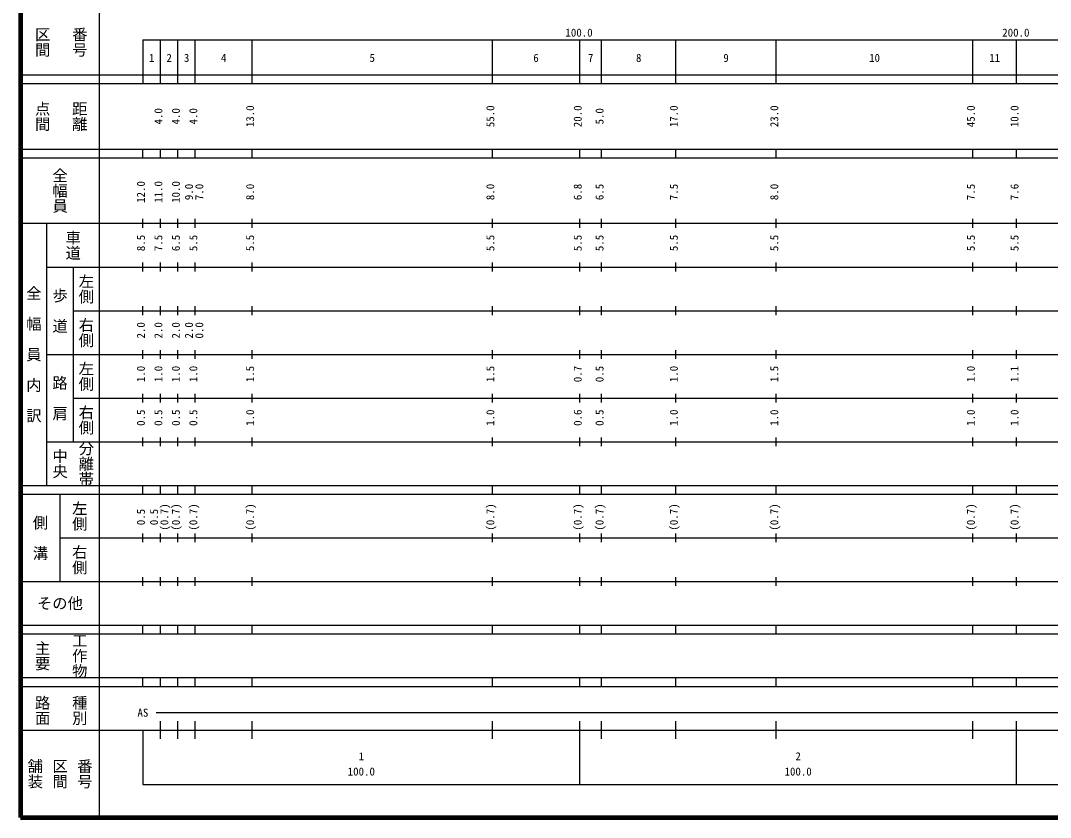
# Model space of a CAD drawing. Units: millimetres on the paper, enlarged 1000 times. Extents: x 40000 to 680000, y 20000 to 380000.
# Drawn here: x 40000 to 275754, y 20000 to 202409 of the extents above; entities that cross this region are included whole.
import ezdxf
from ezdxf.enums import TextEntityAlignment as Align

# ---------------------------------------------------------------- set-up
doc = ezdxf.new("R2010")
doc.units = ezdxf.units.MM
doc.header["$LTSCALE"] = 1000
doc.layers.add('M-TTL', color=2, linetype='Continuous', lineweight=140)
doc.layers.add('M-TTL-BAND', color=7, linetype='Continuous', lineweight=25)
doc.styles.add('@ＭＳ ゴシック', font='')
doc.styles.add('ＭＳ ゴシック', font='')
doc.styles.get('@ＭＳ ゴシック').set_extended_font_data('@MS Gothic')
doc.styles.get('ＭＳ ゴシック').set_extended_font_data('MS Gothic')

msp = doc.modelspace()

# ---------------------------------------------------------------- linework, layer by layer
at = {"layer": 'M-TTL'}
for p, q in [((40000, 380000), (40000, 20000)), ((40000, 20000), (680000, 20000))]:
    msp.add_line(p, q, dxfattribs=at)
at = {"layer": 'M-TTL-BAND'}
for p, q in [((58000, 370000), (58000, 20000)), ((68000, 198000), (579000, 198000)), ((68000, 198000), (68000, 188000)), ((72000, 188000), (72000, 198000)), ((76000, 188000), (76000, 198000)), ((80000, 188000), (80000, 198000)), ((93000, 188000), (93000, 198000)), ((148000, 188000), (148000, 198000)), ((168000, 188000), (168000, 198000)), ((173000, 188000), (173000, 198000)), ((190000, 188000), (190000, 198000)), ((213000, 188000), (213000, 198000)), ((258000, 188000), (258000, 198000)), ((268000, 188000), (268000, 198000)), ((40000, 190000), (579000, 190000)), ((40000, 188000), (579000, 188000)), ((40000, 173000), (579000, 173000)), ((68000, 171000), (68000, 173000)), ((72000, 171000), (72000, 173000)), ((76000, 171000), (76000, 173000)), ((80000, 171000), (80000, 173000)), ((93000, 171000), (93000, 173000)), ((148000, 171000), (148000, 173000)), ((168000, 171000), (168000, 173000)), ((173000, 171000), (173000, 173000)), ((190000, 171000), (190000, 173000)), ((213000, 171000), (213000, 173000)), ((258000, 171000), (258000, 173000)), ((268000, 171000), (268000, 173000)), ((40000, 171000), (579000, 171000)), ((40000, 156000), (579000, 156000)), ((46000, 96000), (46000, 156000)), ((68000, 155000), (68000, 157000)), ((72000, 155000), (72000, 157000)), ((76000, 155000), (76000, 157000)), ((80000, 155000), (80000, 157000)), ((93000, 155000), (93000, 157000)), ((148000, 155000), (148000, 157000)), ((168000, 155000), (168000, 157000)), ((173000, 155000), (173000, 157000)), ((190000, 155000), (190000, 157000)), ((213000, 155000), (213000, 157000)), ((258000, 155000), (258000, 157000)), ((268000, 155000), (268000, 157000)), ((68000, 145000), (68000, 147000)), ((72000, 145000), (72000, 147000)), ((76000, 145000), (76000, 147000)), ((80000, 145000), (80000, 147000)), ((93000, 145000), (93000, 147000)), ((148000, 145000), (148000, 147000)), ((168000, 145000), (168000, 147000)), ((173000, 145000), (173000, 147000)), ((190000, 145000), (190000, 147000)), ((213000, 145000), (213000, 147000)), ((258000, 145000), (258000, 147000)), ((268000, 145000), (268000, 147000)), ((46000, 146000), (579000, 146000)), ((52000, 146000), (52000, 106000)), ((68000, 135000), (68000, 137000)), ((72000, 135000), (72000, 137000)), ((76000, 135000), (76000, 137000)), ((80000, 135000), (80000, 137000)), ((93000, 135000), (93000, 137000)), ((148000, 135000), (148000, 137000)), ((168000, 135000), (168000, 137000)), ((173000, 135000), (173000, 137000)), ((190000, 135000), (190000, 137000)), ((213000, 135000), (213000, 137000)), ((258000, 135000), (258000, 137000)), ((268000, 135000), (268000, 137000)), ((52000, 136000), (579000, 136000)), ((46000, 126000), (579000, 126000)), ((68000, 125000), (68000, 127000)), ((72000, 125000), (72000, 127000)), ((76000, 125000), (76000, 127000)), ((80000, 125000), (80000, 127000)), ((93000, 125000), (93000, 127000)), ((148000, 125000), (148000, 127000)), ((168000, 125000), (168000, 127000)), ((173000, 125000), (173000, 127000)), ((190000, 125000), (190000, 127000)), ((213000, 125000), (213000, 127000)), ((258000, 125000), (258000, 127000)), ((268000, 125000), (268000, 127000)), ((52000, 116000), (579000, 116000)), ((68000, 115000), (68000, 117000)), ((72000, 115000), (72000, 117000)), ((76000, 115000), (76000, 117000)), ((80000, 115000), (80000, 117000)), ((93000, 115000), (93000, 117000)), ((148000, 115000), (148000, 117000)), ((168000, 115000), (168000, 117000)), ((173000, 115000), (173000, 117000)), ((190000, 115000), (190000, 117000)), ((213000, 115000), (213000, 117000)), ((258000, 115000), (258000, 117000)), ((268000, 115000), (268000, 117000)), ((68000, 105000), (68000, 107000)), ((72000, 105000), (72000, 107000)), ((76000, 105000), (76000, 107000)), ((80000, 105000), (80000, 107000)), ((93000, 105000), (93000, 107000)), ((148000, 105000), (148000, 107000)), ((168000, 105000), (168000, 107000)), ((173000, 105000), (173000, 107000)), ((190000, 105000), (190000, 107000)), ((213000, 105000), (213000, 107000)), ((258000, 105000), (258000, 107000)), ((268000, 105000), (268000, 107000)), ((46000, 106000), (579000, 106000)), ((40000, 96000), (579000, 96000)), ((68000, 94000), (68000, 96000)), ((72000, 94000), (72000, 96000)), ((76000, 94000), (76000, 96000)), ((80000, 94000), (80000, 96000)), ((93000, 94000), (93000, 96000)), ((148000, 94000), (148000, 96000)), ((168000, 94000), (168000, 96000)), ((173000, 94000), (173000, 96000)), ((190000, 94000), (190000, 96000)), ((213000, 94000), (213000, 96000)), ((258000, 94000), (258000, 96000)), ((268000, 94000), (268000, 96000)), ((40000, 94000), (579000, 94000)), ((49000, 94000), (49000, 74000)), ((68000, 83000), (68000, 85000)), ((72000, 83000), (72000, 85000)), ((76000, 83000), (76000, 85000)), ((80000, 83000), (80000, 85000)), ((93000, 83000), (93000, 85000)), ((148000, 83000), (148000, 85000)), ((168000, 83000), (168000, 85000)), ((173000, 83000), (173000, 85000)), ((190000, 83000), (190000, 85000)), ((213000, 83000), (213000, 85000)), ((258000, 83000), (258000, 85000)), ((268000, 83000), (268000, 85000)), ((49000, 84000), (579000, 84000)), ((40000, 74000), (579000, 74000)), ((68000, 73000), (68000, 75000)), ((72000, 73000), (72000, 75000)), ((76000, 73000), (76000, 75000)), ((80000, 73000), (80000, 75000)), ((93000, 73000), (93000, 75000)), ((148000, 73000), (148000, 75000)), ((168000, 73000), (168000, 75000)), ((173000, 73000), (173000, 75000)), ((190000, 73000), (190000, 75000)), ((213000, 73000), (213000, 75000)), ((258000, 73000), (258000, 75000)), ((268000, 73000), (268000, 75000)), ((40000, 64000), (579000, 64000)), ((68000, 62000), (68000, 64000)), ((72000, 62000), (72000, 64000)), ((76000, 62000), (76000, 64000)), ((80000, 62000), (80000, 64000)), ((93000, 62000), (93000, 64000)), ((148000, 62000), (148000, 64000)), ((168000, 62000), (168000, 64000)), ((173000, 62000), (173000, 64000)), ((190000, 62000), (190000, 64000)), ((213000, 62000), (213000, 64000)), ((258000, 62000), (258000, 64000)), ((268000, 62000), (268000, 64000)), ((40000, 62000), (579000, 62000)), ((40000, 52000), (579000, 52000)), ((68000, 50000), (68000, 52000)), ((72000, 50000), (72000, 52000)), ((76000, 50000), (76000, 52000)), ((80000, 50000), (80000, 52000)), ((93000, 50000), (93000, 52000)), ((148000, 50000), (148000, 52000)), ((168000, 50000), (168000, 52000)), ((173000, 50000), (173000, 52000)), ((190000, 50000), (190000, 52000)), ((213000, 50000), (213000, 52000)), ((258000, 50000), (258000, 52000)), ((268000, 50000), (268000, 52000)), ((40000, 50000), (579000, 50000)), ((71000, 44000), (565000, 44000)), ((72000, 38000), (72000, 42000)), ((76000, 38000), (76000, 42000)), ((80000, 38000), (80000, 42000)), ((93000, 38000), (93000, 42000)), ((148000, 38000), (148000, 42000)), ((168000, 27500), (168000, 42000)), ((173000, 38000), (173000, 42000)), ((190000, 38000), (190000, 42000)), ((213000, 38000), (213000, 42000)), ((258000, 38000), (258000, 42000)), ((268000, 27500), (268000, 42000)), ((40000, 40000), (579000, 40000)), ((68000, 40000), (68000, 27500)), ((68000, 27500), (579000, 27500))]:
    msp.add_line(p, q, dxfattribs=at)

# ---------------------------------------------------------------- texts
at = {"layer": 'M-TTL-BAND', "style": '@ＭＳ ゴシック'}
for s, p in [('区間', (45000, 197500)), ('番号', (53500, 197500)), ('点間', (45000, 180500)), ('距離', (53500, 180500)), ('全幅員', (49000, 163500)), ('車道', (52000, 151000)), ('左側', (55000, 141000)), ('全\u3000幅\u3000員\u3000内\u3000訳', (43000, 126000)), ('歩\u3000道', (49000, 136000)), ('右側', (55000, 131000)), ('左側', (55000, 121000)), ('路\u3000肩', (49000, 116000)), ('右側', (55000, 111000)), ('中央', (49000, 101000)), ('分離帯', (55000, 101000)), ('左側', (53500, 89000)), ('側\u3000溝', (44500, 84000)), ('右側', (53500, 79000)), ('工作物', (53500, 57000)), ('主要', (45000, 57000)), ('路面', (45000, 44500)), ('種別', (53500, 44500)), ('舗装', (43333, 30000)), ('区間', (49000, 30000)), ('番号', (54667, 30000))]:
    msp.add_text(s, height=2566, rotation=270, dxfattribs=at).set_placement(p, align=Align.MIDDLE_CENTER)
at = {"layer": 'M-TTL-BAND', "style": 'ＭＳ ゴシック'}
for s, p in [('100.0', (167844, 198195)), ('200.0', (267844, 198195)), ('1', (70000, 192405)), ('2', (74000, 192405)), ('3', (78000, 192405)), ('4', (86500, 192405)), ('5', (120500, 192405)), ('6', (158000, 192405)), ('7', (170500, 192405)), ('8', (181500, 192405)), ('9', (201500, 192405)), ('10', (235500, 192405)), ('11', (263000, 192405)), ('AS', (68000, 42500)), ('1', (118000, 32523)), ('2', (218000, 32523)), ('100.0', (118000, 29033)), ('100.0', (218000, 29033))]:
    msp.add_text(s, height=1833, dxfattribs=at).set_placement(p, align=Align.BOTTOM_CENTER)
for s, p in [('4.0', (73000, 180500)), ('4.0', (77000, 180500)), ('4.0', (81000, 180500)), ('13.0', (94000, 180500)), ('55.0', (149000, 180500)), ('20.0', (169000, 180500)), ('5.0', (174000, 180500)), ('17.0', (191000, 180500)), ('23.0', (214000, 180500)), ('45.0', (259000, 180500)), ('10.0', (269000, 180500)), ('12.0', (69000, 163174)), ('11.0', (73000, 163174)), ('10.0', (77000, 163174)), ('9.0', (80000, 163174)), ('7.0', (82370, 163174)), ('8.0', (94000, 163174)), ('8.0', (149000, 163174)), ('6.8', (169000, 163174)), ('6.5', (174000, 163174)), ('7.5', (191000, 163174)), ('8.0', (214000, 163174)), ('7.5', (259000, 163174)), ('7.6', (269000, 163174)), ('8.5', (69000, 151500)), ('7.5', (73000, 151500)), ('6.5', (77000, 151500)), ('5.5', (81000, 151500)), ('5.5', (94000, 151500)), ('5.5', (149000, 151500)), ('5.5', (169000, 151500)), ('5.5', (174000, 151500)), ('5.5', (191000, 151500)), ('5.5', (214000, 151500)), ('5.5', (259000, 151500)), ('5.5', (269000, 151500)), ('2.0', (69000, 131500)), ('2.0', (73000, 131500)), ('2.0', (77000, 131500)), ('2.0', (80000, 131500)), ('0.0', (82370, 131500)), ('1.0', (69000, 121500)), ('1.0', (73000, 121500)), ('1.0', (77000, 121500)), ('1.0', (81000, 121500)), ('1.5', (94000, 121500)), ('1.5', (149000, 121500)), ('0.7', (169000, 121500)), ('0.5', (174000, 121500)), ('1.0', (191000, 121500)), ('1.5', (214000, 121500)), ('1.0', (259000, 121500)), ('1.1', (269000, 121500)), ('0.5', (69000, 111500)), ('0.5', (73000, 111500)), ('0.5', (77000, 111500)), ('0.5', (81000, 111500)), ('1.0', (94000, 111500)), ('1.0', (149000, 111500)), ('0.6', (169000, 111500)), ('0.5', (174000, 111500)), ('1.0', (191000, 111500)), ('1.0', (214000, 111500)), ('1.0', (259000, 111500)), ('1.0', (269000, 111500)), ('0.5', (69000, 88764)), ('0.5', (72000, 88764)), ('(0.7)', (74370, 88764)), ('(0.7)', (77000, 88764)), ('(0.7)', (81000, 88764)), ('(0.7)', (94000, 88764)), ('(0.7)', (149000, 88764)), ('(0.7)', (169000, 88764)), ('(0.7)', (174000, 88764)), ('(0.7)', (191000, 88764)), ('(0.7)', (214000, 88764)), ('(0.7)', (259000, 88764)), ('(0.7)', (269000, 88764))]:
    msp.add_text(s, height=1833, rotation=90, dxfattribs=at).set_placement(p, align=Align.BOTTOM_CENTER)
msp.add_text('その他', height=2566, dxfattribs=at).set_placement((49000, 69000), align=Align.MIDDLE_CENTER)

doc.saveas('drawing.dxf')
